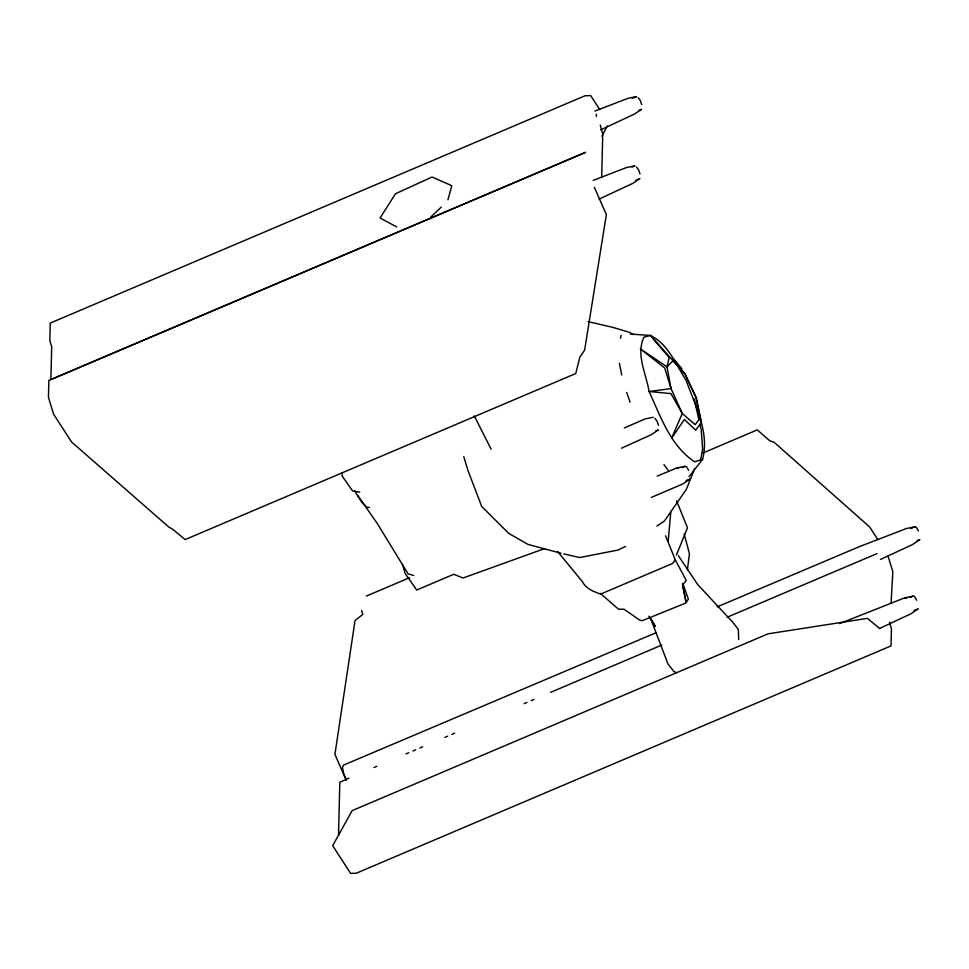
<?xml version="1.0" encoding="UTF-8"?>
<svg xmlns="http://www.w3.org/2000/svg" width="969" height="969" viewBox="0 0 969 969"><rect width="100%" height="100%" fill="white"/><g stroke="black" fill="none" stroke-linecap="round" stroke-linejoin="round"><path stroke-width="1.45" d="M342.13 472.993L342.118 475.985L352.595 490.932L359.79 492.143M338.532 835.121L339.816 782.249L348.937 778.168M601.688 177.363L602.742 134.182L600.235 125.013M891.105 602.827L892.824 571.662L888.052 556.121M668.198 540.981L670.851 511.208M687.396 569.784L689.443 553.796L684.175 533.822M700.563 460.19L702.634 449.156L701.241 429.957L699.945 424.277M689.056 476.675L702.598 459.318C709.72 431.932 695.003 405.49 686.161 380.32C675.672 364.405 668.574 344.31 650.417 335.444L630.274 334.051M620.548 338.242L621.19 335.31M447.944 199.759L451.82 185.697L432.017 177.012L395.473 193.764L380.09 218.001L396.781 226.976M694.797 468.378L686.246 489.575L664.407 521.031L656.909 526.082M676.423 555.067L687.493 527.839L676.604 500.816M601.906 136.302L607.26 125.897M665.533 535.76L675.308 559.888L672.571 563.461L600.659 594.094C593.767 591.72 585.882 588.619 582.466 581.751L557.526 551.373M430.721 217.104L441.234 207.136M625.55 546.443L617.834 550.113L579.583 557.55L563.813 553.88M682.358 467.567L685.01 466.319L686.549 466.755L688.644 470.437M600.816 129.798L634.453 114.076L641.599 109.279L638.813 110.454M599.121 199.105L632.757 183.383L639.903 178.575L635.725 180.331M880.47 559.501L912.762 544.433L919.884 539.539L917.098 540.714M880.118 628.166L911.066 613.74L918.188 608.835L914.009 610.603M621.468 448.199L651.216 434.742L658.375 429.957L655.529 430.987M624.327 427.947L644.906 418.983L653.288 417.264M651.35 497.424L682.975 483.882L690.098 479.013L685.991 480.648M910.315 597.34L913.101 596.141L914.639 596.577L916.722 600.259M632.345 98.366L636.512 96.573L628.118 98.281L594.905 111.06M632.03 167.068L634.816 165.881L626.422 167.576L593.21 180.367M910.618 528.626L914.797 526.845L916.335 527.281L918.418 530.964M366.379 596.056L409.512 577.73M703.046 452.947L757.298 429.885L769.628 440.653L774.219 442.373L869.69 527.003L877.841 539.6M373.973 767.521L376.759 766.334M405.963 753.906L408.736 752.719M412.915 750.951L415.689 749.764M419.868 747.995L422.641 746.808M444.892 737.336L447.678 736.161M451.845 734.381L454.631 733.194M524.156 703.615L526.942 702.428M531.109 700.66L533.895 699.473M550.586 692.375L661.827 645.039M727.186 617.229L876.969 553.638M655.831 632.842L343.583 765.086L342.493 767.315L343.401 772.608L345.933 778.943M717.169 606.873L859.346 546.649L906.39 528.541L914.797 526.845M839.529 623.624L904.707 597.837L913.101 596.141M657.164 476.142L676.628 468.027L685.01 466.319M544.469 548.66L463.037 578.008L453.771 574.278L416.694 590.036L405.066 573.321L402.51 564.479M702.598 459.318L694.567 461.789C670.366 445.607 660.773 416.767 649.085 391.524C646.275 373.792 635.688 354.86 643.925 337.2L650.417 335.444L685.071 374.179L696.457 398.174L701.435 422.46L695.669 430.139L684.356 419.504L671.553 438.267L682.273 413.497L671.045 388.605L664.698 367.978L640.339 348.888L666.999 366.839L671.045 388.605L649.085 391.524L670.972 393.596L682.273 413.497L695.173 424.664L700.139 418.039L695.839 397.096L685.071 374.179L673.455 358.93L681.837 368.692L672.801 360.856L666.999 366.839L669.191 357.67L650.417 335.444M369.455 507.49L367.106 507.368L361.837 502.317L354.666 491.004M588.147 321.611L612.517 327.292L629.596 332.367L633.472 334.596M560.954 553.214L528.105 544.457L508.689 533.338L481.702 506.448L467.882 470.256L463.751 456.52M676.628 468.027L678.53 468.512M904.707 597.837L906.621 598.345M413.666 575.441L408.131 573.89L377.111 523.236L357.755 495.45M676.689 672.716L673.988 671.602L667.992 663.995L650.502 618.198L655.31 626.374L648.951 616.175M879.864 628.675L867.461 618.367L768.102 633.811L352.159 810.629L332.682 845.695L350.608 873.408L356.241 873.239L891.008 645.911L891.432 628.954L889.578 622.207M600.295 593.355L618.537 609.198L624.072 609.222L639.552 620.039L642.205 620.717L685.725 603.069L688.365 599.193L683.666 585.797M638.159 97.627L640.267 100.437L641.708 104.616M636.463 166.934L638.571 169.745L640.024 173.923M654.923 418.317L657.043 421.115L658.484 425.294M663.959 464.648L668.38 470.595M678.385 555.721L697.704 584.537L732.419 621.868L738.33 629.329L738.705 639.54M599.629 109.449L590.666 95.592L585.034 95.761L50.267 323.089L49.831 340.858L51.696 346.708L50.897 379.642L585.664 152.303L48.862 380.381L48.45 397.338L53.658 414.284L71.585 441.997L168.679 526.942L173.209 529.643L185.164 539.576L575.756 373.537L579.837 357.21L584.622 350.124L606.352 214.67L594.36 187.247M675.308 559.888L686.234 580.37L682.551 585.288L686.004 601.894L682.455 583.399M474.313 415.992L491.126 449.18M346.308 780.384L334.923 754.33L355.042 620.56L362.818 614.407L361.631 610.494M630.068 402.171L626.664 392.409M621.735 374.955L619.361 363.254M694.131 398.743L698.976 420.025M596.262 114.136L596.444 116.425"/></g></svg>
